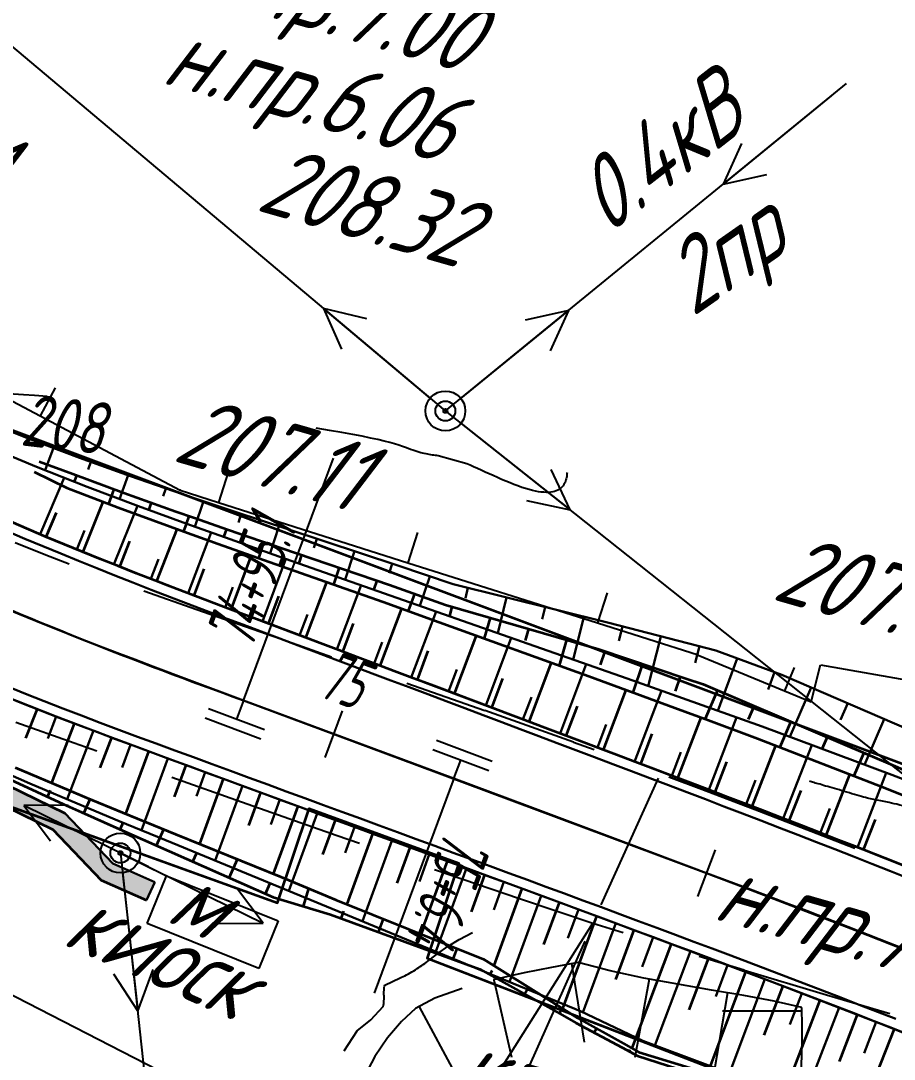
# Model space of a CAD drawing. Header units: millimetres. Extents: x -698 to 8131, y -704 to 4503.
# Drawn here: x 5462 to 5505.9, y 3359.6 to 3411.8 of the extents above; entities that cross this region are included whole.
import ezdxf

# ---------------------------------------------------------------- set-up
doc = ezdxf.new("R2010")
doc.units = ezdxf.units.MM
doc.linetypes.add('CONTI', pattern=[0])
for name, color, linetype, lineweight in [('10', 1, 'Continuous', 35), ('КОПИЯ_ОСЬ_13_ОТКОСЫ', 7, 'Continuous', 30), ('КОПИЯ_ОСЬ_ГРАНИЦЫ_ПОЛОС', 7, 'Continuous', 30), ('ОСЬ_ВЕРХ_ПОКРЫТИЯ_ГРАНИЦЫ_ПОЛОС', 7, 'Continuous', 30), ('ОСЬ_ВЕРХ_ПОКРЫТИЯ_ОСЬ', 1, 'Continuous', 30), ('Ось_примыкания', 1, 'Continuous', 35), ('Тротуар', 40, 'Continuous', 35)]:
    doc.layers.add(name, color=color, linetype=linetype, lineweight=lineweight)
for name, color, linetype in [('GOR_BDEFAULT', 212, 'CONTI'), ('NAD_MDEFAULT', 7, 'CONTI'), ('OBRIVDEFAULT', 32, 'CONTI'), ('PI_OTDEFAULT', 172, 'CONTI'), ('PI_TTDEFAULT', 5, 'CONTI'), ('SIT_LDEFAULT', 7, 'CONTI'), ('USLZNDEFAULT', 7, 'CONTI'), ('ОСЬ_ВЕРХ_ПОКРЫТИЯ_ОТКОСЫ', 7, 'Continuous'), ('ОСЬ_ВЕРХ_ПОКРЫТИЯ_ПИКЕТЫ', 1, 'Continuous'), ('ОСЬ_ВЕРХ_ПОКРЫТИЯ_РАЗБИВКА_КРИВ', 1, 'Continuous'), ('разметка', 7, 'Continuous')]:
    doc.layers.add(name, color=color, linetype=linetype)
doc.styles.add('eskd', font='isocpeui.ttf', dxfattribs={"width": 1.2})
doc.styles.add('SHRFT', font='isocpeui.ttf', dxfattribs={"width": 3.5})
doc.styles.get("Standard").update_dxf_attribs({"font": 'isocpeui.ttf'})

# ---------------------------------------------------------------- blocks, each defined once
blk = doc.blocks.new('BL_22')
at = {"color": 0}
for radius in [1, 0.5, 0.1]:
    blk.add_circle((0, 0), radius, dxfattribs=at)
blk = doc.blocks.new('*U49')
at = {"layer": 'КОПИЯ_ОСЬ_13_ОТКОСЫ'}
for points in [[(1091.891, 782.235), (1092.754, 781.881), (1095.282, 780.924), (1097.855, 779.998), (1100.469, 779.094), (1101.349, 778.795), (1103.121, 778.201), (1105.809, 777.31), (1111.237, 775.518), (1114.082, 774.559), (1121.902, 772.618), (1126.386, 771.462), (1127.285, 771.229), (1130.598, 770.013), (1137.012, 767.237)], [(1090.552, 781.536), (1093.124, 780.464), (1095.667, 779.462), (1098.25, 778.489), (1100.869, 777.535), (1102.635, 776.906), (1105.308, 775.964), (1122.82, 769.816), (1127.122, 768.294), (1129.611, 767.406), (1136.133, 764.972), (1141.725, 762.829)], [(1093.982, 781.416), (1093.558, 780.293)], [(1095.856, 780.717), (1095.721, 780.341)], [(1097.738, 780.04), (1097.308, 778.843)], [(1099.628, 779.385), (1099.489, 778.984)], [(1101.52, 778.738), (1101.091, 777.456)], [(1103.417, 778.103), (1103.275, 777.676)], [(1105.315, 777.474), (1104.867, 776.12)], [(1107.214, 776.846), (1107.065, 776.395)], [(1109.114, 776.219), (1108.643, 774.794)], [(1111.013, 775.592), (1110.856, 775.117)], [(1112.908, 774.955), (1112.409, 773.472)], [(1114.821, 774.376), (1114.695, 773.869)], [(1116.762, 773.894), (1116.317, 772.099)], [(1118.703, 773.412), (1118.555, 772.814)], [(1120.644, 772.93), (1120.108, 770.768)], [(1122.584, 772.442), (1122.399, 771.723)], [(1124.521, 771.943), (1123.876, 769.442)], [(1126.457, 771.444), (1126.241, 770.611)], [(1128.36, 770.834), (1127.391, 768.198)], [(1130.237, 770.145), (1129.914, 769.266)], [(1132.081, 769.371), (1131.005, 766.886)], [(1133.916, 768.577), (1133.558, 767.748)], [(1135.752, 767.782), (1134.758, 765.485)]]:
    blk.add_lwpolyline(points, dxfattribs=at)

msp = doc.modelspace()

# ---------------------------------------------------------------- hatches: boundary and pattern name
at = {"layer": 'Тротуар', "lineweight": 30, "ltscale": 7}
msp.add_hatch(color=256, dxfattribs=at).paths.add_polyline_path([(5466.603, 3369.435), (5464.199, 3371.972), (5457.004, 3375.472), (5449.971, 3379.116), (5446.483, 3381.111), (5443.161, 3383.224), (5436.715, 3388.142), (5431.069, 3393.814), (5426.047, 3400.024), (5421.509, 3406.475), (5419.224, 3409.907), (5412.944, 3420.132), (5406.733, 3430.399), (5401.563, 3438.959), (5392.412, 3454.459), (5384.128, 3468.142), (5376.812, 3480.084), (5372.692, 3483.698), (5367.045, 3489.864), (5364.428, 3494.124), (5362.55, 3498.787), (5362.162, 3499.75), (5361.296, 3501.956), (5360.243, 3505.535), (5359.9, 3506.511), (5359.557, 3507.488), (5353.516, 3517.408), (5346.095, 3529.283), (5337.358, 3542.681), (5330.6, 3552.598), (5323.514, 3562.282), (5314.689, 3573.385), (5305.757, 3583.754), (5294.788, 3595.515), (5284.15, 3605.971), (5274.517, 3614.798), (5262.518, 3625.475), (5250.256, 3635.753), (5228.636, 3653.545), (5213.48, 3666.213), (5198.554, 3679.53), (5195.155, 3682.072), (5188.614, 3686.677), (5181.729, 3690.741), (5174.553, 3693.981), (5166.765, 3696.048), (5158.672, 3697.097), (5150.771, 3696.701), (5142.932, 3694.886), (5135.763, 3691.799), (5128.894, 3687.534), (5119.677, 3680.123), (5110.519, 3672.03), (5107.649, 3669.246), (5096.334, 3657.934), (5094.629, 3656.228), (5093.906, 3655.537), (5087.832, 3649.465), (5076.605, 3638.065), (5063.964, 3625.252), (5056.914, 3618.158), (5049.806, 3611.124), (5042.672, 3604.117), (5034.104, 3595.716), (5025.464, 3587.246), (5012.287, 3575.126), (5004.83, 3568.464), (5000.376, 3564.545), (4992.568, 3558.187), (4986.365, 3553.136), (4976.969, 3545.672), (4967.373, 3538.466), (4960.946, 3533.701), (4956.142, 3530.257), (4951.275, 3526.828), (4944.558, 3522.239), (4941.878, 3520.46), (4934.85, 3515.752), (4934.02, 3515.196), (4921.2, 3506.598), (4903.6, 3496.548), (4897.663, 3493.449), (4891.601, 3490.598), (4873.244, 3481.853), (4861.137, 3475.777), (4851.022, 3470.054), (4850.316, 3469.617), (4844.045, 3464.752), (4838.09, 3459.351), (4832.466, 3453.61), (4827.236, 3447.37), (4822.539, 3440.513), (4818.897, 3433.927), (4815.516, 3426.46), (4812.441, 3418.669), (4810.035, 3411.157), (4807.175, 3399.956), (4804.768, 3388.201), (4802.678, 3365.271), (4803.818, 3364.88), (4805.75, 3388.011), (4808.15, 3399.731), (4811.12, 3411.298), (4813.568, 3418.846), (4816.506, 3426.225), (4819.778, 3433.453), (4823.587, 3440.306), (4828.121, 3446.878), (4833.208, 3452.938), (4838.771, 3458.618), (4844.644, 3463.95), (4850.888, 3468.795), (4851.611, 3469.243), (4861.609, 3474.895), (4873.593, 3481.023), (4892.028, 3489.675), (4898.14, 3492.525), (4904.066, 3495.663), (4921.662, 3505.714), (4942.435, 3519.629), (4945.115, 3521.408), (4951.736, 3525.929), (4956.645, 3529.404), (4961.502, 3532.939), (4967.97, 3537.663), (4977.55, 3544.92), (4986.99, 3552.356), (4993.2, 3557.412), (5001.022, 3563.781), (5005.493, 3567.716), (5012.958, 3574.386), (5026.153, 3586.52), (5034.804, 3595.002), (5043.373, 3603.403), (5050.509, 3610.412), (5057.621, 3617.45), (5064.674, 3624.548), (5077.317, 3637.363), (5088.541, 3648.76), (5097.04, 3657.226), (5108.35, 3668.534), (5111.199, 3671.296), (5120.322, 3679.358), (5129.473, 3686.717), (5136.227, 3690.91), (5143.245, 3693.932), (5150.91, 3695.707), (5158.632, 3696.093), (5166.571, 3695.065), (5174.217, 3693.035), (5181.268, 3689.852), (5188.077, 3685.832), (5194.568, 3681.262), (5197.92, 3678.755), (5212.826, 3665.456), (5227.997, 3652.776), (5249.617, 3634.984), (5261.864, 3624.719), (5273.849, 3614.053), (5283.425, 3605.248), (5294.038, 3594.853), (5304.928, 3583.185), (5313.919, 3572.747), (5322.719, 3561.675), (5329.783, 3552.021), (5336.525, 3542.127), (5345.254, 3528.742), (5352.666, 3516.881), (5358.55, 3507.337), (5360.408, 3501.541), (5363.532, 3493.673), (5366.243, 3489.259), (5371.993, 3482.98), (5375.959, 3479.544), (5383.271, 3467.625), (5391.554, 3453.946), (5400.706, 3438.447), (5405.884, 3429.885), (5412.109, 3419.623), (5418.381, 3409.369), (5420.615, 3406.013), (5425.242, 3399.43), (5430.324, 3393.146), (5436.048, 3387.394), (5442.486, 3382.471), (5445.966, 3380.254), (5449.492, 3378.238), (5456.555, 3374.578), (5463.598, 3371.152), (5466.015, 3368.602), (5468.306, 3367.584), (5468.712, 3368.498)])

# ---------------------------------------------------------------- linework, layer by layer
at = {"layer": '10'}
for p, q in [((5531.183, 3365.104), (5455.723, 3393.394)), ((5446.413, 3377.714), (5474.883, 3367.454)), ((5474.883, 3367.454), (5476.483, 3372.204)), ((5476.483, 3372.204), (5484.003, 3369.444)), ((5484.003, 3369.444), (5482.413, 3364.674)), ((5482.413, 3364.674), (5523.553, 3348.784))]:
    msp.add_line(p, q, dxfattribs=at)
for points in [[(5710.163, 3297.724), (5663.993, 3297.174), (5633.323, 3307.224), (5531.183, 3365.104), (5455.723, 3393.394), (5444.073, 3403.464), (5401.543, 3460.384), (5376.033, 3506.574), (5328.473, 3581.954), (5320.503, 3590.824), (5286.753, 3619.604), (5288.323, 3621.204), (5196.433, 3695.614)], [(5446.413, 3377.714), (5430.843, 3391.154), (5399.813, 3434.264), (5430.843, 3391.154), (5446.413, 3377.714), (5474.883, 3367.454), (5476.483, 3372.204), (5484.003, 3369.444), (5482.413, 3364.674), (5523.553, 3348.784), (5626.023, 3290.704), (5661.233, 3279.184), (5669.823, 3278.944), (5668.943, 3282.924), (5691.213, 3283.214)]]:
    msp.add_lwpolyline(points, dxfattribs=at)
at = {"layer": 'GOR_BDEFAULT', "color": 212, "flags": 128}
for points, elevation in [([(5463.309, 3392.92), (5462.669, 3392.97), (5462.109, 3393), (5461.619, 3393.03), (5461.199, 3393.05), (5460.839, 3393.06), (5460.529, 3393.06), (5460.279, 3393.05), (5460.069, 3393.04), (5459.899, 3393.02), (5459.759, 3393), (5459.659, 3392.98), (5459.579, 3392.95), (5459.509, 3392.93), (5459.459, 3392.9), (5459.419, 3392.88), (5459.039, 3392.73), (5458.669, 3392.65), (5458.139, 3392.54), (5457.309, 3392.37), (5457.229, 3392.35), (5457.159, 3392.34), (5457.079, 3392.32), (5456.989, 3392.31), (5456.909, 3392.29), (5456.819, 3392.28), (5456.729, 3392.26), (5456.639, 3392.25), (5456.549, 3392.23), (5456.449, 3392.22), (5456.349, 3392.2), (5456.249, 3392.19), (5456.139, 3392.18), (5456.029, 3392.17), (5455.919, 3392.16), (5455.809, 3392.16), (5455.699, 3392.15), (5455.579, 3392.15), (5455.469, 3392.14), (5455.349, 3392.14), (5455.239, 3392.14), (5455.129, 3392.14), (5455.019, 3392.14), (5454.909, 3392.14), (5454.809, 3392.14), (5454.709, 3392.14), (5454.619, 3392.14), (5454.539, 3392.15), (5454.459, 3392.15), (5454.389, 3392.15)], 208), ([(5489.449, 3389.09), (5489.439, 3389.05), (5489.439, 3389), (5489.429, 3388.95), (5489.429, 3388.9), (5489.419, 3388.84), (5489.399, 3388.78), (5489.389, 3388.72), (5489.369, 3388.66), (5489.349, 3388.6), (5489.319, 3388.54), (5489.289, 3388.49), (5489.249, 3388.43), (5489.209, 3388.37), (5489.159, 3388.32), (5489.109, 3388.28), (5489.049, 3388.24), (5488.979, 3388.2), (5488.899, 3388.17), (5488.819, 3388.14), (5488.729, 3388.12), (5488.629, 3388.1), (5488.519, 3388.09), (5488.409, 3388.09), (5488.279, 3388.1), (5488.149, 3388.11), (5488.009, 3388.13), (5487.859, 3388.16), (5487.709, 3388.19), (5487.539, 3388.24), (5487.359, 3388.29), (5487.179, 3388.35), (5486.979, 3388.42), (5486.779, 3388.49), (5486.579, 3388.58), (5486.369, 3388.66), (5486.159, 3388.75), (5485.949, 3388.84), (5485.739, 3388.94), (5485.529, 3389.03), (5485.329, 3389.12), (5485.129, 3389.21), (5484.939, 3389.3), (5484.749, 3389.38), (5484.579, 3389.46), (5484.409, 3389.53), (5482.969, 3389.94), (5482.899, 3389.95), (5482.829, 3389.95), (5482.749, 3389.96), (5482.679, 3389.97), (5482.599, 3389.99), (5482.519, 3390), (5482.439, 3390.01), (5482.359, 3390.03), (5482.269, 3390.05), (5482.179, 3390.07), (5482.089, 3390.09), (5481.999, 3390.12), (5481.899, 3390.15), (5481.799, 3390.18), (5481.689, 3390.22), (5481.579, 3390.26), (5481.459, 3390.31), (5481.319, 3390.36), (5481.169, 3390.41), (5480.989, 3390.47), (5480.779, 3390.53), (5480.539, 3390.6), (5480.259, 3390.67), (5479.939, 3390.75), (5479.569, 3390.83), (5479.149, 3390.92), (5478.669, 3391.01), (5478.129, 3391.11), (5477.509, 3391.21), (5476.829, 3391.32)], 208), ([(5519.219, 3375.14), (5518.669, 3375.22), (5518.179, 3375.28), (5517.749, 3375.32), (5517.359, 3375.33), (5517.029, 3375.32), (5516.729, 3375.29), (5516.479, 3375.25), (5516.249, 3375.19), (5516.059, 3375.11), (5515.879, 3375.02), (5515.729, 3374.91), (5515.579, 3374.8), (5515.449, 3374.67), (5515.319, 3374.54), (5515.179, 3374.4), (5515.039, 3374.25), (5514.889, 3374.1), (5514.739, 3373.94), (5514.589, 3373.78), (5514.439, 3373.62), (5514.279, 3373.46), (5514.119, 3373.29), (5513.969, 3373.13), (5513.819, 3372.97), (5513.669, 3372.81), (5513.529, 3372.66), (5513.399, 3372.51), (5513.279, 3372.37), (5513.159, 3372.23), (5513.049, 3372.1), (5512.309, 3371.01), (5511.489, 3371.02), (5511.419, 3371.04), (5511.349, 3371.06), (5511.269, 3371.07), (5511.189, 3371.09), (5511.109, 3371.11), (5511.029, 3371.13), (5510.949, 3371.15), (5510.859, 3371.17), (5510.769, 3371.2), (5510.679, 3371.22), (5510.589, 3371.24), (5510.489, 3371.27), (5510.389, 3371.29), (5510.289, 3371.32), (5510.179, 3371.34), (5510.069, 3371.37), (5509.959, 3371.4), (5509.839, 3371.43), (5509.719, 3371.46), (5509.599, 3371.49), (5509.469, 3371.53), (5509.339, 3371.56), (5509.199, 3371.6), (5509.059, 3371.63), (5508.919, 3371.67), (5508.769, 3371.71), (5508.619, 3371.75), (5508.459, 3371.79), (5508.289, 3371.83), (5508.119, 3371.88), (5507.949, 3371.92), (5507.769, 3371.97), (5507.589, 3372.02), (5507.409, 3372.06), (5507.219, 3372.11), (5507.039, 3372.16), (5506.859, 3372.2), (5506.679, 3372.25), (5506.509, 3372.29), (5506.339, 3372.33), (5506.179, 3372.37), (5506.029, 3372.41), (5505.889, 3372.44), (5505.759, 3372.47), (5505.639, 3372.5), (5504.629, 3372.7), (5504.549, 3372.72), (5504.449, 3372.75), (5504.349, 3372.77), (5504.249, 3372.8), (5504.129, 3372.84), (5504.019, 3372.87), (5503.899, 3372.9), (5503.769, 3372.94), (5503.649, 3372.98), (5503.519, 3373.02), (5503.389, 3373.06), (5503.259, 3373.09), (5503.139, 3373.13), (5503.009, 3373.17), (5502.889, 3373.2), (5502.779, 3373.24), (5502.659, 3373.27), (5502.559, 3373.3), (5502.449, 3373.33), (5502.349, 3373.36), (5502.259, 3373.39), (5502.169, 3373.42), (5502.079, 3373.44), (5501.999, 3373.46), (5501.929, 3373.48), (5501.859, 3373.5), (5501.789, 3373.52), (5501.739, 3373.54), (5501.679, 3373.55), (5501.639, 3373.57)], 206), ([(5478.239, 3360.01), (5478.889, 3361.02), (5479.589, 3361.57), (5480.209, 3362.24), (5480.219, 3362.31), (5480.229, 3362.39), (5480.239, 3362.46), (5480.239, 3362.54), (5480.249, 3362.61), (5480.249, 3362.69), (5480.249, 3362.77), (5480.239, 3362.85), (5480.239, 3362.93), (5480.239, 3363), (5480.249, 3363.07), (5480.249, 3363.14), (5480.259, 3363.2), (5480.269, 3363.26), (5480.279, 3363.31), (5481.049, 3363.68), (5481.129, 3363.72), (5481.209, 3363.75), (5481.289, 3363.79), (5481.379, 3363.84), (5481.469, 3363.89), (5481.559, 3363.94), (5481.649, 3363.99), (5481.739, 3364.04), (5481.819, 3364.09), (5481.909, 3364.15), (5481.989, 3364.2), (5482.069, 3364.25), (5482.149, 3364.3), (5482.219, 3364.35), (5482.289, 3364.4), (5482.949, 3364.91), (5483.469, 3365.28), (5484.019, 3365.61), (5484.689, 3365.96)], 206)]:
    msp.add_lwpolyline(points, dxfattribs=dict(at, elevation=elevation))
at = {"layer": 'OBRIVDEFAULT', "color": 32}
for p, q in [((5488.669, 3364.21, 205.806), (5487.299, 3363.94, 205.828)), ((5489.629, 3364.39, 205.791), (5488.669, 3364.21, 205.806)), ((5489.999, 3364.45, 205.785), (5489.629, 3364.39, 205.791)), ((5489.669, 3364.4), (5490.309, 3360.45)), ((5491.619, 3364.03, 205.751), (5489.999, 3364.45, 205.785)), ((5487.299, 3363.94, 205.828), (5485.729, 3363.58, 205.853)), ((5485.759, 3363.59), (5486.649, 3359.69)), ((5493.309, 3363.67, 205.716), (5491.619, 3364.03, 205.751)), ((5493.569, 3363.62), (5492.849, 3359.68)), ((5495.009, 3363.36, 205.681), (5493.309, 3363.67, 205.716)), ((5484.169, 3363.15, 205.878), (5482.799, 3362.66, 205.9)), ((5496.709, 3363.07, 205.647), (5495.009, 3363.36, 205.681)), ((5498.339, 3362.79, 205.613), (5496.709, 3363.07, 205.647)), ((5482.799, 3362.66, 205.9), (5481.829, 3362.14, 205.917)), ((5497.519, 3362.93), (5496.839, 3358.99)), ((5499.869, 3362.51, 205.582), (5498.339, 3362.79, 205.613)), ((5481.829, 3362.14, 205.917), (5481.119, 3361.49, 205.872)), ((5482.009, 3362.23), (5483.899, 3358.7)), ((5501.259, 3362.2, 205.553), (5499.869, 3362.51, 205.582)), ((5501.259, 3361.99, 205.525), (5501.259, 3362.2, 205.553)), ((5501.259, 3362.01), (5497.259, 3362.01)), ((5501.269, 3361.45, 205.451), (5501.259, 3361.99, 205.525)), ((5481.119, 3361.49, 205.872), (5480.419, 3360.67, 205.823)), ((5501.269, 3360.67, 205.346), (5501.269, 3361.45, 205.451)), ((5480.419, 3360.67, 205.823), (5479.779, 3359.73, 205.772)), ((5501.249, 3359.78, 205.225), (5501.269, 3360.67, 205.346)), ((5479.779, 3359.73, 205.772), (5479.269, 3358.74, 205.722)), ((5501.219, 3358.87, 205.103), (5501.249, 3359.78, 205.225))]:
    msp.add_line(p, q, dxfattribs=at)
at = {"layer": 'PI_TTDEFAULT', "color": 5}
for p in [(5483.329, 3392.19, 208.324), (5469.989, 3388.2, 207.112), (5496.039, 3379.91, 207.381)]:
    msp.add_point(p, dxfattribs=at)
at = {"layer": 'SIT_LDEFAULT', "color": 7}
for p, q in [((5483.329, 3392.19), (5421.409, 3444.32)), ((5483.329, 3392.19), (5503.499, 3408.66)), ((5502.729, 3408.03), (5497.299, 3403.6)), ((5498.219, 3405.64), (5497.299, 3403.6)), ((5497.299, 3403.6), (5499.489, 3404.09)), ((5482.569, 3392.83), (5477.209, 3397.34)), ((5477.209, 3397.34), (5478.099, 3395.29)), ((5479.379, 3396.82), (5477.209, 3397.34)), ((5484.099, 3392.82), (5489.529, 3397.25)), ((5489.529, 3397.25), (5487.339, 3396.76)), ((5488.609, 3395.21), (5489.529, 3397.25)), ((5457.859, 3394.65), (5462.959, 3391.94)), ((5463.709, 3393.35), (5462.959, 3391.94)), ((5462.959, 3391.94), (5469.989, 3388.2)), ((5513.959, 3367.88), (5483.329, 3392.19)), ((5484.109, 3391.57), (5489.599, 3387.22)), ((5489.599, 3387.22), (5488.649, 3389.24)), ((5472.409, 3389.11), (5471.919, 3387.59)), ((5469.989, 3388.2), (5471.929, 3387.58)), ((5487.409, 3387.68), (5489.599, 3387.22)), ((5471.919, 3387.59), (5481.449, 3384.56)), ((5481.929, 3386.08), (5481.449, 3384.56)), ((5461.699, 3385.58), (5463.239, 3384.96)), ((5463.239, 3384.95), (5464.419, 3384.5)), ((5481.449, 3384.56), (5490.979, 3381.53)), ((5468.169, 3383.14), (5470.839, 3382.21)), ((5491.459, 3383.05), (5490.979, 3381.53)), ((5470.839, 3382.21), (5475.389, 3380.61)), ((5490.979, 3381.53), (5496.039, 3379.92)), ((5475.389, 3380.61), (5477.609, 3379.83)), ((5496.039, 3379.91), (5500.389, 3378.12)), ((5500.859, 3379.29), (5500.379, 3378.12)), ((5501.729, 3377.57), (5502.189, 3379.43)), ((5502.189, 3379.43), (5508.719, 3378.28)), ((5481.389, 3378.51), (5485.309, 3377.13)), ((5500.379, 3378.12), (5501.729, 3377.56)), ((5485.309, 3377.14), (5489.779, 3375.56)), ((5461.729, 3376.54), (5464.669, 3375.5)), ((5464.669, 3375.5), (5465.799, 3375.1)), ((5489.779, 3375.54), (5490.809, 3375.17)), ((5469.569, 3373.77), (5473.079, 3372.53)), ((5491.159, 3367.35), (5494.039, 3373.73)), ((5494.569, 3373.8), (5496.219, 3373.18)), ((5496.219, 3373.18), (5499.129, 3372.07)), ((5473.079, 3372.53), (5477.889, 3370.84)), ((5464.369, 3372.36), (5462.129, 3372.35)), ((5468.409, 3369.26), (5462.129, 3372.35)), ((5462.129, 3372.35), (5463.479, 3370.57)), ((5499.129, 3372.07), (5502.029, 3370.94)), ((5502.029, 3370.94), (5503.909, 3370.2)), ((5477.889, 3370.84), (5479.009, 3370.45)), ((5466.989, 3369.96), (5469.239, 3349.31)), ((5466.989, 3369.96), (5469.309, 3368.82)), ((5467.889, 3369.52), (5474.169, 3366.43)), ((5467.099, 3368.97), (5467.859, 3362.01)), ((5468.339, 3366.42), (5469.309, 3368.82)), ((5469.309, 3368.82), (5474.919, 3366.55)), ((5482.789, 3369.14), (5487.059, 3367.67)), ((5474.169, 3366.43), (5472.819, 3368.21)), ((5487.059, 3367.68), (5490.749, 3366.44)), ((5468.026, 3330.547), (5490.749, 3366.44)), ((5473.949, 3364.15), (5468.339, 3366.42)), ((5471.929, 3366.42), (5474.169, 3366.43)), ((5474.919, 3366.55), (5473.949, 3364.15)), ((5490.749, 3366.44), (5492.269, 3365.96)), ((5490.339, 3365.53), (5487.489, 3359.14)), ((5496.089, 3364.77), (5498.349, 3364.08)), ((5466.649, 3363.89), (5467.859, 3362.01)), ((5467.859, 3362.01), (5468.629, 3364.1)), ((5498.349, 3364.07), (5502.489, 3362.83)), ((5470.039, 3358.44), (5461.149, 3363.02)), ((5502.489, 3362.83), (5505.669, 3361.89))]:
    msp.add_line(p, q, dxfattribs=at)
at = {"layer": 'КОПИЯ_ОСЬ_13_ОТКОСЫ'}
for points in [[(5460.196, 3390.45), (5462.768, 3389.378), (5465.311, 3388.376), (5467.894, 3387.403), (5470.513, 3386.45), (5472.278, 3385.82), (5474.952, 3384.879), (5492.464, 3378.73), (5496.766, 3377.208), (5499.255, 3376.321), (5505.777, 3373.886), (5511.369, 3371.743)], [(5462.959, 3385.991), (5464.157, 3388.831)], [(5466.66, 3384.475), (5467.849, 3387.419)], [(5461.571, 3386.577), (5464.137, 3385.494), (5466.735, 3384.445), (5469.36, 3383.42), (5470.241, 3383.082), (5472.008, 3382.409), (5491.145, 3375.198), (5494.581, 3373.895), (5497.861, 3372.642), (5504.323, 3370.136), (5509.852, 3367.937)], [(5464.806, 3385.224), (5465.191, 3386.176)], [(5470.389, 3383.026), (5471.551, 3386.08)], [(5468.523, 3383.747), (5468.908, 3384.733)], [(5474.13, 3381.61), (5475.314, 3384.752)], [(5477.873, 3380.199), (5479.089, 3383.426)], [(5472.258, 3382.315), (5472.642, 3383.335)], [(5476.001, 3380.904), (5476.396, 3381.952)], [(5481.616, 3378.789), (5482.864, 3382.101)], [(5479.744, 3379.494), (5480.15, 3380.57)], [(5485.359, 3377.378), (5486.639, 3380.776)], [(5489.102, 3375.968), (5490.414, 3379.45)], [(5483.487, 3378.083), (5483.903, 3379.188)], [(5461.045, 3377.897), (5463.754, 3376.829), (5466.461, 3375.798), (5467.361, 3375.461), (5469.16, 3374.793), (5488.359, 3367.738), (5492.609, 3366.166), (5499.653, 3363.521), (5505.143, 3361.409), (5510.326, 3359.359)], [(5487.231, 3376.673), (5487.657, 3377.806)], [(5492.844, 3374.554), (5494.195, 3378.118)], [(5463.762, 3376.826), (5463.342, 3375.722)], [(5496.582, 3373.13), (5497.975, 3376.777)], [(5490.973, 3375.263), (5491.411, 3376.423)], [(5465.631, 3376.114), (5464.316, 3372.662)], [(5467.503, 3375.408), (5467.074, 3374.254)], [(5500.314, 3371.691), (5501.748, 3375.39)], [(5459.722, 3374.649), (5462.436, 3373.461), (5465.135, 3372.314), (5466.925, 3371.568), (5469.59, 3370.468), (5486.741, 3363.405), (5490.115, 3362.007), (5493.265, 3360.511), (5499.665, 3358.127)], [(5469.378, 3374.713), (5468.051, 3371.103)], [(5494.714, 3373.844), (5495.167, 3375.031)], [(5471.255, 3374.024), (5470.813, 3372.82)], [(5498.449, 3372.414), (5498.92, 3373.627)], [(5504.043, 3370.244), (5505.496, 3373.991)], [(5473.132, 3373.334), (5471.752, 3369.577)], [(5475.009, 3372.644), (5474.549, 3371.392)], [(5476.887, 3371.954), (5475.454, 3368.053)], [(5502.178, 3370.967), (5502.656, 3372.201)], [(5478.764, 3371.264), (5478.286, 3369.964)], [(5480.641, 3370.575), (5479.155, 3366.529)], [(5482.519, 3369.885), (5482.023, 3368.536)], [(5484.396, 3369.195), (5482.857, 3365.005)], [(5486.273, 3368.505), (5485.76, 3367.108)], [(5488.151, 3367.815), (5486.558, 3363.481)], [(5490.026, 3367.122), (5489.492, 3365.678)], [(5491.902, 3366.428), (5490.244, 3361.946)], [(5493.776, 3365.728), (5493.216, 3364.237)], [(5495.648, 3365.025), (5493.869, 3360.286)], [(5497.521, 3364.322), (5496.927, 3362.742)], [(5499.393, 3363.619), (5497.617, 3358.89)], [(5501.26, 3362.903), (5500.655, 3361.331)], [(5503.127, 3362.185), (5501.322, 3357.494)], [(5504.993, 3361.466), (5504.392, 3359.903)]]:
    msp.add_lwpolyline(points, dxfattribs=at)
at = {"layer": 'КОПИЯ_ОСЬ_ГРАНИЦЫ_ПОЛОС'}
for points in [[(5461.499, 3386.608), (5462.388, 3386.226), (5463.281, 3385.849), (5464.177, 3385.477), (5465.078, 3385.109), (5465.982, 3384.745), (5466.89, 3384.384), (5467.801, 3384.025), (5468.714, 3383.67), (5469.631, 3383.316), (5470.55, 3382.964), (5471.472, 3382.613), (5472.397, 3382.263), (5473.323, 3381.913), (5474.251, 3381.563), (5475.181, 3381.213), (5476.111, 3380.862), (5477.041, 3380.512), (5477.971, 3380.162), (5478.901, 3379.812), (5479.832, 3379.461), (5480.762, 3379.111), (5481.692, 3378.761), (5482.622, 3378.411), (5483.552, 3378.06), (5484.482, 3377.71), (5485.412, 3377.36), (5486.342, 3377.009), (5487.273, 3376.659), (5488.203, 3376.308), (5489.134, 3375.957), (5490.065, 3375.606), (5490.996, 3375.254), (5491.927, 3374.902), (5492.858, 3374.549), (5493.79, 3374.195), (5494.721, 3373.841), (5495.652, 3373.486), (5496.584, 3373.131), (5497.515, 3372.774), (5498.446, 3372.417), (5499.377, 3372.059), (5500.308, 3371.699), (5501.239, 3371.339), (5502.17, 3370.977), (5503.1, 3370.615), (5504.031, 3370.251), (5504.96, 3369.885), (5505.89, 3369.518), (5506.82, 3369.15)], [(5506.635, 3368.685), (5505.706, 3369.053), (5504.777, 3369.42), (5503.848, 3369.785), (5502.918, 3370.149), (5501.988, 3370.511), (5501.058, 3370.873), (5500.128, 3371.233), (5499.198, 3371.592), (5498.267, 3371.95), (5497.336, 3372.307), (5496.405, 3372.664), (5495.474, 3373.019), (5494.543, 3373.374), (5493.612, 3373.728), (5492.681, 3374.081), (5491.75, 3374.434), (5490.819, 3374.786), (5489.888, 3375.138), (5488.958, 3375.489), (5488.027, 3375.84), (5487.096, 3376.191), (5486.166, 3376.541), (5485.236, 3376.892), (5484.306, 3377.242), (5483.376, 3377.592), (5482.445, 3377.943), (5481.515, 3378.293), (5480.585, 3378.643), (5479.655, 3378.993), (5478.725, 3379.344), (5477.795, 3379.694), (5476.865, 3380.044), (5475.935, 3380.394), (5475.005, 3380.745), (5474.075, 3381.095), (5473.146, 3381.445), (5472.22, 3381.795), (5471.295, 3382.145), (5470.372, 3382.497), (5469.452, 3382.849), (5468.534, 3383.203), (5467.618, 3383.56), (5466.706, 3383.919), (5465.796, 3384.281), (5464.89, 3384.646), (5463.987, 3385.015), (5463.088, 3385.388), (5462.192, 3385.766), (5461.301, 3386.149)], [(5461.045, 3377.897), (5463.754, 3376.829), (5466.461, 3375.798), (5467.361, 3375.461), (5469.16, 3374.793), (5488.359, 3367.738), (5492.609, 3366.166), (5499.653, 3363.521), (5505.143, 3361.409), (5510.326, 3359.359)], [(5461.086, 3377.88), (5462.029, 3377.504), (5462.971, 3377.133), (5463.914, 3376.767), (5464.856, 3376.406), (5465.797, 3376.048), (5466.738, 3375.694), (5467.677, 3375.343), (5468.616, 3374.994), (5469.553, 3374.648), (5470.489, 3374.304), (5471.424, 3373.96), (5472.357, 3373.618), (5473.29, 3373.275), (5474.223, 3372.933), (5475.156, 3372.59), (5476.089, 3372.248), (5477.022, 3371.905), (5477.954, 3371.563), (5478.887, 3371.22), (5479.82, 3370.877), (5480.753, 3370.535), (5481.686, 3370.192), (5482.619, 3369.85), (5483.552, 3369.507), (5484.484, 3369.165), (5485.416, 3368.822), (5486.348, 3368.48), (5487.28, 3368.137), (5488.211, 3367.794), (5489.142, 3367.451), (5490.072, 3367.107), (5491.002, 3366.763), (5491.931, 3366.418), (5492.86, 3366.073), (5493.789, 3365.727), (5494.717, 3365.381), (5495.644, 3365.034), (5496.571, 3364.686), (5497.497, 3364.337), (5498.423, 3363.988), (5499.348, 3363.637), (5500.272, 3363.286), (5501.196, 3362.933), (5502.119, 3362.579), (5503.041, 3362.224), (5503.963, 3361.868), (5504.883, 3361.51), (5505.803, 3361.151), (5506.722, 3360.791)]]:
    msp.add_lwpolyline(points, dxfattribs=at)
at = {"layer": 'ОСЬ_ВЕРХ_ПОКРЫТИЯ_ГРАНИЦЫ_ПОЛОС', "linetype": 'Continuous'}
msp.add_lwpolyline([(5505.985, 3361.617), (5505.065, 3361.976), (5504.143, 3362.334), (5503.221, 3362.691), (5502.298, 3363.046), (5501.375, 3363.4), (5500.45, 3363.753), (5499.525, 3364.105), (5498.6, 3364.455), (5497.674, 3364.805), (5496.747, 3365.154), (5495.82, 3365.502), (5494.892, 3365.849), (5493.963, 3366.196), (5493.035, 3366.542), (5492.105, 3366.887), (5491.176, 3367.232), (5490.245, 3367.576), (5489.315, 3367.92), (5488.384, 3368.263), (5487.453, 3368.606), (5486.521, 3368.949), (5485.589, 3369.292), (5484.657, 3369.634), (5483.724, 3369.977), (5482.791, 3370.319), (5481.858, 3370.662), (5480.926, 3371.004), (5479.993, 3371.347), (5479.06, 3371.689), (5478.127, 3372.032), (5477.194, 3372.374), (5476.261, 3372.717), (5475.328, 3373.059), (5474.395, 3373.402), (5473.462, 3373.745), (5472.529, 3374.087), (5471.596, 3374.43), (5470.662, 3374.773), (5469.726, 3375.117), (5468.79, 3375.463), (5467.852, 3375.811), (5466.913, 3376.162), (5465.974, 3376.516), (5465.034, 3376.873), (5464.094, 3377.234), (5463.153, 3377.599), (5462.213, 3377.969), (5461.273, 3378.344)], dxfattribs=at)
at = {"layer": 'ОСЬ_ВЕРХ_ПОКРЫТИЯ_ОСЬ'}
msp.add_lwpolyline([(5461.383, 3382.192), (5462.282, 3381.821), (5463.183, 3381.456), (5464.085, 3381.094), (5464.989, 3380.737), (5465.895, 3380.383), (5466.802, 3380.033), (5467.71, 3379.685), (5468.619, 3379.34), (5470.439, 3378.656), (5473.172, 3377.637), (5473.172, 3377.637), (5483.761, 3373.7), (5483.761, 3373.7), (5487.436, 3372.332), (5492.946, 3370.273), (5495.698, 3369.236), (5498.448, 3368.192), (5500.28, 3367.491), (5502.109, 3366.787), (5503.937, 3366.077), (5505.763, 3365.363), (5507.587, 3364.643)], dxfattribs=at)
at = {"layer": 'ОСЬ_ВЕРХ_ПОКРЫТИЯ_ОТКОСЫ'}
msp.add_lwpolyline([(5461.42, 3386.644), (5461.571, 3386.577), (5464.137, 3385.494), (5466.735, 3384.445), (5469.36, 3383.42), (5470.241, 3383.082), (5472.008, 3382.409), (5491.145, 3375.198), (5494.581, 3373.895), (5497.861, 3372.642), (5504.323, 3370.136), (5509.852, 3367.937), (5514.901, 3365.871), (5519.296, 3364.017), (5523.86, 3362.029), (5523.991, 3361.97)], dxfattribs=at)
at = {"layer": 'ОСЬ_ВЕРХ_ПОКРЫТИЯ_ПИКЕТЫ'}
for p, q in [((5477.289, 3374.772), (5478.161, 3377.116)), ((5477.289, 3374.772), (5478.161, 3377.116)), ((5496.018, 3367.778), (5496.904, 3370.116))]:
    msp.add_line(p, q, dxfattribs=at)
at = {"layer": 'ОСЬ_ВЕРХ_ПОКРЫТИЯ_РАЗБИВКА_КРИВ'}
for p, q in [((5473.172, 3377.637), (5477.703, 3389.822)), ((5471.417, 3377.223), (5474.229, 3376.177)), ((5473.172, 3377.637), (5472.823, 3376.7)), ((5471.243, 3376.754), (5474.055, 3375.709)), ((5482.878, 3375.628), (5485.689, 3374.583)), ((5482.703, 3375.16), (5485.515, 3374.114)), ((5483.761, 3373.7), (5484.109, 3374.637)), ((5483.761, 3373.7), (5479.752, 3362.921))]:
    msp.add_line(p, q, dxfattribs=at)
at = {"layer": 'Ось_примыкания', "color": 0}
for p, q in [((5464.785, 3388.951), (5464.653, 3388.595)), ((5466.66, 3388.255), (5466.389, 3387.524)), ((5465.11, 3385.101), (5466.128, 3387.623)), ((5463.261, 3385.864), (5463.78, 3387.093)), ((5468.542, 3387.576), (5468.407, 3387.2)), ((5470.426, 3386.908), (5470.156, 3386.135)), ((5468.828, 3383.627), (5469.85, 3386.245)), ((5472.316, 3386.253), (5472.179, 3385.857)), ((5466.965, 3384.355), (5467.469, 3385.644)), ((5474.208, 3385.605), (5473.931, 3384.794)), ((5472.565, 3382.2), (5473.588, 3384.915)), ((5476.101, 3384.959), (5475.96, 3384.544)), ((5470.695, 3382.909), (5471.203, 3384.244)), ((5477.994, 3384.314), (5477.706, 3383.467)), ((5476.308, 3380.789), (5477.363, 3383.588)), ((5479.887, 3383.668), (5479.74, 3383.236)), ((5481.773, 3383.003), (5481.463, 3382.137)), ((5474.436, 3381.494), (5474.956, 3382.873)), ((5480.051, 3379.379), (5481.135, 3382.255)), ((5483.662, 3382.347), (5483.531, 3381.894)), ((5478.179, 3380.084), (5478.715, 3381.504)), ((5485.583, 3381.79), (5485.284, 3380.757)), ((5483.794, 3377.968), (5484.898, 3380.897)), ((5487.504, 3381.233), (5487.336, 3380.654)), ((5489.425, 3380.676), (5489.052, 3379.392)), ((5481.923, 3378.673), (5482.47, 3380.126)), ((5491.342, 3380.107), (5491.111, 3379.417)), ((5487.537, 3376.558), (5488.659, 3379.534)), ((5493.238, 3379.472), (5492.759, 3378.039)), ((5485.666, 3377.263), (5486.222, 3378.739)), ((5495.135, 3378.838), (5494.886, 3378.094)), ((5491.28, 3375.147), (5492.424, 3378.162)), ((5497.01, 3378.144), (5496.397, 3376.702)), ((5462.801, 3377.204), (5462.225, 3375.742)), ((5489.409, 3375.852), (5489.974, 3377.353)), ((5498.85, 3377.363), (5498.562, 3376.683)), ((5495.02, 3373.727), (5496.186, 3376.78)), ((5464.666, 3376.481), (5463.525, 3373.485)), ((5500.691, 3376.58), (5500.138, 3375.291)), ((5466.535, 3375.77), (5465.961, 3374.237)), ((5493.15, 3374.438), (5493.726, 3375.956)), ((5502.529, 3375.791), (5502.266, 3375.178)), ((5468.409, 3375.072), (5467.247, 3371.939)), ((5498.755, 3372.295), (5499.945, 3375.366)), ((5496.888, 3373.013), (5497.474, 3374.548)), ((5504.367, 3375.003), (5503.867, 3373.838)), ((5470.286, 3374.38), (5469.698, 3372.78)), ((5472.163, 3373.69), (5470.964, 3370.426)), ((5502.484, 3370.849), (5503.673, 3373.914)), ((5463.33, 3372.794), (5463.479, 3373.118)), ((5474.04, 3373), (5473.429, 3371.337)), ((5500.619, 3371.572), (5501.214, 3373.106)), ((5465.151, 3371.966), (5465.467, 3372.672)), ((5475.917, 3372.31), (5474.672, 3368.92)), ((5466.977, 3371.15), (5467.146, 3371.531)), ((5477.795, 3371.621), (5477.158, 3369.887)), ((5504.349, 3370.126), (5504.955, 3371.652)), ((5468.805, 3370.339), (5469.168, 3371.157)), ((5479.672, 3370.931), (5478.371, 3367.391)), ((5470.634, 3369.529), (5470.827, 3369.966)), ((5481.549, 3370.241), (5480.889, 3368.443)), ((5472.463, 3368.72), (5472.874, 3369.65)), ((5483.427, 3369.551), (5482.085, 3365.9)), ((5485.304, 3368.861), (5484.623, 3367.008)), ((5474.292, 3367.91), (5474.51, 3368.404)), ((5476.188, 3367.284), (5476.459, 3368.18)), ((5487.181, 3368.171), (5485.761, 3364.308)), ((5489.058, 3367.48), (5488.271, 3365.353)), ((5478.093, 3366.675), (5478.225, 3367.036)), ((5490.934, 3366.786), (5489.213, 3362.137)), ((5479.971, 3365.988), (5480.214, 3366.652)), ((5492.809, 3366.091), (5491.876, 3363.606)), ((5481.85, 3365.302), (5481.96, 3365.604)), ((5483.728, 3364.615), (5483.927, 3365.161)), ((5494.681, 3365.388), (5492.711, 3360.14)), ((5496.554, 3364.685), (5495.576, 3362.081)), ((5485.568, 3363.845), (5485.689, 3364.061)), ((5498.426, 3363.982), (5496.514, 3358.89)), ((5487.315, 3362.87), (5487.505, 3363.212)), ((5500.296, 3363.274), (5499.342, 3360.794)), ((5502.163, 3362.556), (5500.303, 3357.722)), ((5489.061, 3361.896), (5489.131, 3362.021)), ((5504.03, 3361.837), (5503.122, 3359.478)), ((5490.815, 3360.935), (5490.921, 3361.132)), ((5505.893, 3361.112), (5504.081, 3356.53)), ((5492.576, 3359.987), (5492.623, 3360.075))]:
    msp.add_line(p, q, dxfattribs=at)
for points in [[(5462.912, 3389.654), (5464.59, 3389.024), (5467.164, 3388.068), (5469.778, 3387.135), (5470.657, 3386.827), (5472.427, 3386.214), (5475.108, 3385.297), (5480.518, 3383.454), (5483.341, 3382.44), (5491.052, 3380.204), (5495.418, 3378.743), (5496.292, 3378.449), (5500.454, 3376.682), (5505.947, 3374.324), (5511.438, 3371.916), (5512.352, 3371.509), (5518.232, 3369.236), (5522.767, 3367.058), (5525.556, 3365.676)], [(5462.648, 3389.123), (5464.3, 3388.323), (5466.875, 3387.338), (5469.487, 3386.376), (5470.365, 3386.06), (5472.132, 3385.429), (5474.806, 3384.486), (5480.197, 3382.592), (5483.02, 3381.577), (5490.547, 3378.85), (5494.865, 3377.268), (5496.554, 3376.644), (5499.028, 3375.723), (5505.511, 3373.198), (5511.065, 3370.98), (5511.99, 3370.604), (5515.009, 3369.678), (5518.023, 3368.732), (5522.535, 3366.517), (5525.316, 3365.109)], [(5461.694, 3374.26), (5464.399, 3373.115), (5465.298, 3372.741), (5467.089, 3372.004), (5469.757, 3370.916), (5475.055, 3368.764), (5477.827, 3367.61), (5485.248, 3364.63), (5488.407, 3362.646), (5489.981, 3361.653), (5492.286, 3360.376), (5493.053, 3359.95), (5499.595, 3357.946)], [(5461.454, 3373.654), (5464.135, 3372.424), (5465.025, 3372.023), (5466.798, 3371.229), (5469.438, 3370.058), (5474.675, 3367.741), (5477.552, 3366.872), (5485.06, 3364.128), (5489.093, 3361.878), (5489.897, 3361.428), (5492.213, 3360.183), (5492.983, 3359.768), (5499.489, 3357.671)]]:
    msp.add_lwpolyline(points, dxfattribs=at)
at = {"layer": 'Ось_примыкания', "linetype": 'Continuous'}
msp.add_lwpolyline([(5506.82, 3369.15), (5505.89, 3369.518), (5504.96, 3369.885), (5504.031, 3370.251), (5503.1, 3370.615), (5502.17, 3370.977), (5501.239, 3371.339), (5500.308, 3371.699), (5499.377, 3372.059), (5498.446, 3372.417), (5497.515, 3372.774), (5496.584, 3373.131), (5495.653, 3373.486), (5494.721, 3373.841), (5493.79, 3374.195), (5492.859, 3374.549), (5491.927, 3374.901), (5490.996, 3375.254), (5490.065, 3375.606), (5489.134, 3375.957), (5488.203, 3376.308), (5487.273, 3376.659), (5486.342, 3377.009), (5485.412, 3377.36), (5484.482, 3377.71), (5483.552, 3378.06), (5482.622, 3378.411), (5481.692, 3378.761), (5480.762, 3379.111), (5479.832, 3379.461), (5478.901, 3379.812), (5477.971, 3380.162), (5477.041, 3380.512), (5476.111, 3380.862), (5475.181, 3381.213), (5474.251, 3381.563), (5473.323, 3381.913), (5472.397, 3382.263), (5471.472, 3382.613), (5470.55, 3382.964), (5469.631, 3383.316), (5468.714, 3383.67), (5467.801, 3384.025), (5466.89, 3384.384), (5465.982, 3384.745), (5465.078, 3385.109), (5464.177, 3385.477), (5463.281, 3385.849), (5462.388, 3386.226), (5461.499, 3386.608)], dxfattribs=at)
at = {"layer": 'разметка', "lineweight": 30, "ltscale": 7}
msp.add_lwpolyline([(5417.045, 3423.767, 0.016587), (5425.44, 3410.674, 0.058059), (5438.094, 3395.969, 0.020124), (5441.824, 3392.903, 0.042958), (5441.824, 3392.903, 0.054981), (5456.926, 3384.132, 0.018087), (5473.172, 3377.637), (5481.916, 3374.385), (5496.323, 3368.998, -0.018348), (5529.02, 3355.491, -0.01381), (5544.82, 3347.595, -0.01151), (5569.606, 3333.57), (5572.249, 3332.003)], format="xyb", dxfattribs=at)
at = {"layer": 'Тротуар', "linetype": 'Continuous'}
for points in [[(5376.753, 3480.179), (5384.125, 3468.146), (5392.412, 3454.459), (5401.564, 3438.96), (5406.739, 3430.403), (5412.963, 3420.143), (5419.224, 3409.907), (5421.44, 3406.577), (5426.041, 3400.033), (5431.069, 3393.815), (5436.709, 3388.147), (5443.06, 3383.291), (5446.483, 3381.111), (5449.971, 3379.116), (5457.004, 3375.472), (5464.199, 3371.972)], [(5436.048, 3387.394), (5442.486, 3382.471), (5445.966, 3380.254), (5449.492, 3378.238), (5456.555, 3374.578), (5463.598, 3371.152), (5466.015, 3368.602), (5468.306, 3367.584)]]:
    msp.add_lwpolyline(points, dxfattribs=at)
at = {"layer": 'Тротуар', "lineweight": 30, "ltscale": 7}
for points in [[(5464.199, 3371.972), (5466.603, 3369.435), (5468.712, 3368.498)], [(5468.306, 3367.584), (5468.712, 3368.498)]]:
    msp.add_lwpolyline(points, dxfattribs=at)

# ---------------------------------------------------------------- block references
at = {"layer": 'USLZNDEFAULT', "color": 7, "rotation": 342.9999999999999}
for p in [(5483.329, 3392.19), (5466.989, 3369.96)]:
    msp.add_blockref('BL_22', p, dxfattribs=at)
at = {"layer": 'КОПИЯ_ОСЬ_13_ОТКОСЫ'}
msp.add_blockref('*U49', (4369.644, 2608.914), dxfattribs=at)

# ---------------------------------------------------------------- texts
at = {"layer": 'GOR_BDEFAULT', "color": 212, "style": 'SHRFT', "width": 0.75}
msp.add_text('208', height=2.625, rotation=353.2701, dxfattribs=at).set_placement((5461.916, 3390.472, 208))
at = {"layer": 'NAD_MDEFAULT', "color": 7, "style": 'eskd', "oblique": 10, "width": 0.8}
for s, rotation, p in [('в.пр.7.00', 344, (5470.416, 3413.152)), ('н.пр.6.06', 344, (5468.972, 3408.713)), ('0.4кВ', 38, (5491.438, 3400.957)), ('2пр', 35, (5495.747, 3396.887)), ('м', 335, (5469.176, 3366.588)), ('н.пр.7.21', 344, (5496.708, 3366.68)), ('киоск', 336, (5463.964, 3365.412)), ('карст', 344, (5483.619, 3357.91))]:
    msp.add_text(s, height=3.5, rotation=rotation, dxfattribs=at).set_placement(p)
at = {"layer": 'PI_OTDEFAULT', "color": 172, "style": 'eskd', "oblique": 10, "width": 0.8}
for s, p in [('209.11', (5451.385, 3405.174)), ('208.32', (5473.73, 3402.313)), ('207.11', (5469.541, 3389.708)), ('207.31', (5499.67, 3382.749))]:
    msp.add_text(s, height=3.5, rotation=344, dxfattribs=at).set_placement(p)
at = {"layer": 'ОСЬ_ВЕРХ_ПОКРЫТИЯ_ПИКЕТЫ', "width": 0.6}
msp.add_text('75', height=2.5, rotation=339.6009, dxfattribs=at).set_placement((5476.842, 3377.873))
at = {"layer": 'ОСЬ_ВЕРХ_ПОКРЫТИЯ_РАЗБИВКА_КРИВ', "width": 0.6}
for s, rotation, p in [('74+95.1', 69.6009, (5473.575, 3380.155)), ('75+6.4', 249.6009, (5483.358, 3371.182))]:
    msp.add_text(s, height=2.5, rotation=rotation, dxfattribs=at).set_placement(p)

doc.saveas('drawing.dxf')
